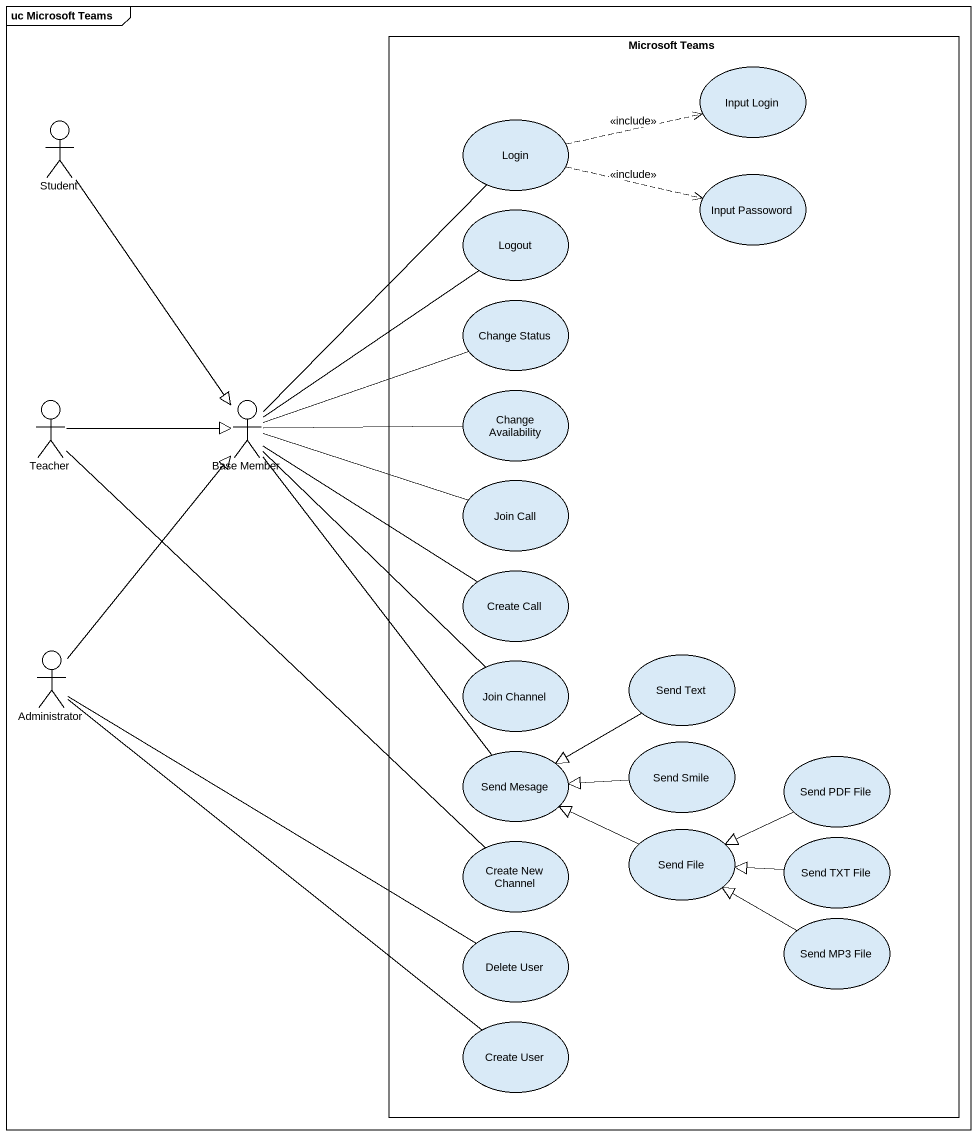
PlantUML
@startuml
mainframe uc Microsoft Teams
rectangle "Microsoft Teams" as Microsoft_Teams #FFFFFF {
  usecase "Input Login" as Input_Login
  usecase Login
  usecase "Input Passoword" as Input_Passoword
  usecase Logout
  usecase "Change Status" as Change_Status
  usecase "Change Availability" as Change_Availability
  usecase "Join Call" as Join_Call
  usecase "Create Call" as Create_Call
  usecase "Join Channel" as Join_Channel
  usecase "Send Text" as Send_Text
  usecase "Send Mesage" as Send_Mesage
  usecase "Send Smile" as Send_Smile
  usecase "Send PDF File" as Send_PDF_File
  usecase "Create New Channel" as Create_New_Channel
  usecase "Send File" as Send_File
  usecase "Send TXT File" as Send_TXT_File
  usecase "Delete User" as Delete_User
  usecase "Send MP3 File" as Send_MP3_File
  usecase "Create User" as Create_User
}
actor Student
actor Teacher
actor "Base Member" as Base_Member
actor Administrator
Student --|> Base_Member
Login .right.> Input_Login : <<include>>
Login .right.> Input_Passoword : <<include>>
Login -- Base_Member
Logout -- Base_Member
Change_Status -left- Base_Member
Teacher -right-|> Base_Member
Change_Availability -left- Base_Member
Join_Call -left- Base_Member
Create_Call -left- Base_Member
Administrator -up-|> Base_Member
Administrator -right- Delete_User
Administrator -- Create_User
Join_Channel -up- Base_Member
Send_Text -left-|> Send_Mesage
Send_Mesage -up- Base_Member
Send_Smile -left-|> Send_Mesage
Send_PDF_File -left-|> Send_File
Create_New_Channel -up- Teacher
Send_File -left-|> Send_Mesage
Send_TXT_File -left-|> Send_File
Send_MP3_File -left-|> Send_File
@enduml
